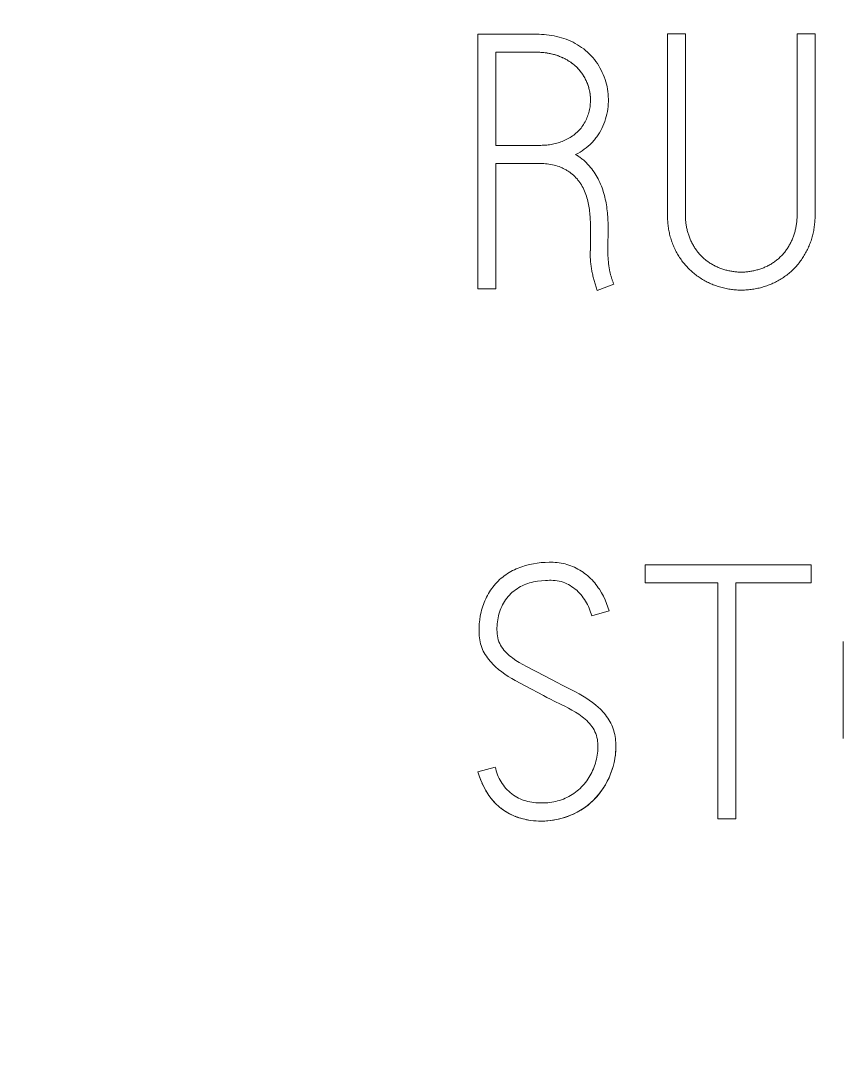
# Model space of a CAD drawing. Header units: millimetres. Extents: x 42356 to 50646, y 31507 to 39566.
# Drawn here: x 47630.87 to 47634.748, y 38412.631 to 38417.578 of the extents above; entities that cross this region are included whole.
import ezdxf

# ---------------------------------------------------------------- set-up
doc = ezdxf.new("R2010")
doc.units = ezdxf.units.MM
doc.set_wipeout_variables(frame=1)
doc.layers.add('000-PI-Oprema', color=30, linetype='Continuous', lineweight=5)
doc.layers.add('004-PI-DIN Šina', color=3, linetype='Continuous')

# ---------------------------------------------------------------- blocks, each defined once
blk = doc.blocks.new('*U116')
at = {"layer": '004-PI-DIN Šina'}
blk.add_lwpolyline([(650, -17.5), (650, 17.5), (0, 17.5), (0, -17.5)], close=True, dxfattribs=at)
blk = doc.blocks.new('A101_6ES7512-1DK01-0AB0')
at = {"layer": '000-PI-Oprema'}
for p, q in [((80, -14.773), (80, -15.973)), ((80.2763, -14.773), (80, -14.773)), ((80.8938, -14.7714), (80.8938, -15.6169)), ((80.9786, -14.7714), (80.8938, -14.7714)), ((80.9786, -15.6169), (80.9786, -14.7714)), ((81.5062, -14.7714), (81.5062, -15.6169)), ((81.5911, -14.7714), (81.5062, -14.7714)), ((81.5911, -15.6169), (81.5911, -14.7714)), ((80.0849, -15.2973), (80.0849, -14.8579)), ((80.0849, -14.8579), (80.2763, -14.8579)), ((80.5309, -15.0844), (80.5309, -15.0794)), ((80.2896, -15.2973), (80.0849, -15.2973)), ((80.0849, -15.973), (80.0849, -15.3822)), ((80.0849, -15.3822), (80.2863, -15.3822)), ((80.5309, -15.6818), (80.5309, -15.7941)), ((80.6141, -15.7317), (80.6141, -15.6984)), ((80.6125, -15.7616), (80.6125, -15.7857)), ((80.6125, -15.7916), (80.6125, -15.7849)), ((80.6153, -15.8448), (80.6147, -15.8382)), ((80, -15.973), (80.0849, -15.973)), ((80.5626, -15.9814), (80.6408, -15.9514)), ((80.7889, -17.2747), (80.7889, -17.3596)), ((81.5728, -17.2747), (80.7889, -17.2747)), ((81.5728, -17.3596), (81.5728, -17.2747)), ((80.7889, -17.3596), (81.1318, -17.3596)), ((81.1318, -17.3596), (81.1318, -18.473)), ((81.2166, -18.473), (81.2166, -17.3596)), ((81.2166, -17.3596), (81.5728, -17.3596)), ((80.5376, -17.516), (80.6191, -17.4927)), ((81.7226, -17.6359), (81.7226, -18.0936)), ((80.2782, -17.7796), (80.2616, -17.771)), ((80.3113, -17.7969), (80.2782, -17.7796)), ((80.1757, -17.8201), (80.2256, -17.8468)), ((80.2256, -17.8468), (80.3087, -17.8914)), ((80.0816, -18.2284), (80, -18.2517)), ((81.1318, -18.473), (81.2166, -18.473))]:
    blk.add_line(p, q, dxfattribs=at)
for points in [[(80.461, -15.3406), (80.4715, -15.3349), (80.4818, -15.3289), (80.4919, -15.3225), (80.5016, -15.3157), (80.5111, -15.3086), (80.5203, -15.301), (80.5291, -15.2931), (80.5334, -15.289), (80.5375, -15.2848), (80.5416, -15.2805), (80.5456, -15.276), (80.5495, -15.2715), (80.5533, -15.2669), (80.5569, -15.2623), (80.5605, -15.2575), (80.5639, -15.2527), (80.5672, -15.2478), (80.5735, -15.2377), (80.5793, -15.2274), (80.5847, -15.2169), (80.5897, -15.2061), (80.5943, -15.1952), (80.5984, -15.184), (80.6021, -15.1728), (80.6054, -15.1613), (80.6082, -15.1498), (80.6105, -15.1382), (80.6124, -15.1265), (80.6138, -15.1147), (80.6148, -15.1028), (80.6153, -15.091), (80.6154, -15.0791), (80.615, -15.0673), (80.6142, -15.0554), (80.6129, -15.0437), (80.6112, -15.0319), (80.609, -15.0203), (80.6064, -15.0087), (80.6033, -14.9973), (80.5998, -14.986), (80.5959, -14.9748), (80.5915, -14.9638), (80.5867, -14.953), (80.5814, -14.9424), (80.5758, -14.932), (80.5697, -14.9218), (80.5633, -14.9118), (80.5564, -14.9021), (80.5492, -14.8927), (80.5417, -14.8835), (80.5337, -14.8747), (80.5255, -14.8661), (80.5169, -14.858), (80.508, -14.8501), (80.4988, -14.8427), (80.4893, -14.8356), (80.4795, -14.8289), (80.4695, -14.8226), (80.4592, -14.8168), (80.4487, -14.8113), (80.4381, -14.8062), (80.4272, -14.8015), (80.4162, -14.7972), (80.4051, -14.7932), (80.3938, -14.7896), (80.3824, -14.7864), (80.3709, -14.7836), (80.3593, -14.7811), (80.3476, -14.7789), (80.3358, -14.7771), (80.324, -14.7756), (80.3121, -14.7745), (80.3002, -14.7737), (80.2882, -14.7732), (80.2763, -14.773)], [(80.2763, -14.8579), (80.2832, -14.858), (80.2901, -14.8582), (80.297, -14.8586)], [(80.2914, -14.8583), (80.2864, -14.8581), (80.2813, -14.858)], [(80.2965, -14.8586), (80.3038, -14.8591), (80.3107, -14.8597), (80.3175, -14.8605), (80.3243, -14.8615), (80.3311, -14.8626), (80.3378, -14.8639), (80.3445, -14.8653), (80.3512, -14.8669), (80.3578, -14.8686), (80.3643, -14.8705), (80.3708, -14.8725), (80.3773, -14.8747), (80.3837, -14.8771), (80.39, -14.8796), (80.3963, -14.8822), (80.4024, -14.8851), (80.4085, -14.8881), (80.4146, -14.8912), (80.4205, -14.8946), (80.4264, -14.8981), (80.4321, -14.9017), (80.4378, -14.9056), (80.4434, -14.9096), (80.4488, -14.9137), (80.4542, -14.9181), (80.4594, -14.9226), (80.4644, -14.9273), (80.4693, -14.9322), (80.474, -14.9372), (80.4785, -14.9424), (80.4829, -14.9477), (80.4871, -14.9531), (80.4911, -14.9587), (80.495, -14.9644), (80.4986, -14.9702), (80.5021, -14.9762), (80.5054, -14.9822), (80.5085, -14.9884), (80.5115, -14.9946), (80.5142, -15.0009), (80.5167, -15.0073), (80.5191, -15.0138), (80.5212, -15.0203), (80.5231, -15.0269), (80.5248, -15.0336), (80.5264, -15.0403), (80.5277, -15.047), (80.5288, -15.0538), (80.5296, -15.0606), (80.5303, -15.0674), (80.5307, -15.0743), (80.5309, -15.0811), (80.5309, -15.088), (80.5307, -15.0948), (80.5302, -15.1017), (80.5296, -15.1085), (80.5287, -15.1153), (80.5276, -15.1221), (80.5263, -15.1288), (80.5248, -15.1355), (80.5231, -15.1422), (80.5212, -15.1488), (80.519, -15.1553), (80.5167, -15.1618), (80.5141, -15.1681), (80.5114, -15.1744), (80.5084, -15.1806), (80.5052, -15.1867), (80.5019, -15.1926), (80.4983, -15.1985), (80.4945, -15.2042), (80.4906, -15.2098), (80.4864, -15.2153), (80.482, -15.2206), (80.4774, -15.2257), (80.4727, -15.2307), (80.4677, -15.2355), (80.4625, -15.2401), (80.4572, -15.2446), (80.4518, -15.2488), (80.4462, -15.2529), (80.4405, -15.2567), (80.4347, -15.2604), (80.4288, -15.2638), (80.4228, -15.2671), (80.4167, -15.2702), (80.4105, -15.2731), (80.4042, -15.2759), (80.3979, -15.2784), (80.3915, -15.2808), (80.385, -15.283), (80.3784, -15.2851), (80.3718, -15.2869), (80.3651, -15.2886), (80.3584, -15.2902), (80.3516, -15.2916), (80.3448, -15.2928), (80.338, -15.2939), (80.3311, -15.2948), (80.3242, -15.2956), (80.3173, -15.2962), (80.3104, -15.2967), (80.3035, -15.297), (80.2965, -15.2972), (80.2896, -15.2973)], [(80.3115, -14.8599), (80.3065, -14.8593), (80.3015, -14.8589)], [(80.3315, -14.8627), (80.3265, -14.8619), (80.3215, -14.8611), (80.3165, -14.8605)], [(80.4028, -14.8853), (80.3983, -14.8832), (80.3938, -14.8812), (80.3892, -14.8793), (80.3845, -14.8775), (80.3798, -14.8757), (80.3751, -14.874), (80.3704, -14.8724), (80.3656, -14.8709), (80.3608, -14.8695), (80.356, -14.8682), (80.3511, -14.8669), (80.3462, -14.8658), (80.3413, -14.8647), (80.3364, -14.8637)], [(80.4161, -14.8921), (80.4117, -14.8898), (80.4073, -14.8875)], [(80.4332, -14.9024), (80.429, -14.8997), (80.4248, -14.8971), (80.4205, -14.8946)], [(80.4494, -14.9141), (80.4454, -14.9111), (80.4414, -14.9081), (80.4373, -14.9052)], [(80.4608, -14.9239), (80.4571, -14.9205), (80.4532, -14.9173)], [(80.5251, -15.0346), (80.5239, -15.0297), (80.5226, -15.0249), (80.5212, -15.0201), (80.5197, -15.0153), (80.518, -15.0106), (80.5163, -15.0059), (80.5144, -15.0012), (80.5125, -14.9966), (80.5104, -14.9921), (80.5082, -14.9876), (80.506, -14.9831), (80.5036, -14.9787), (80.5012, -14.9743), (80.4986, -14.97), (80.496, -14.9658), (80.4932, -14.9616), (80.4904, -14.9575), (80.4875, -14.9535), (80.4844, -14.9495), (80.4813, -14.9456), (80.4781, -14.9418), (80.4748, -14.9381), (80.4714, -14.9344), (80.468, -14.9308), (80.4644, -14.9273)], [(80.5288, -15.0543), (80.5281, -15.0494), (80.5272, -15.0444), (80.5262, -15.0395)], [(80.5307, -15.0743), (80.5304, -15.0693), (80.53, -15.0643), (80.5295, -15.0593)], [(80.2863, -15.3822), (80.2945, -15.3823), (80.3027, -15.3826), (80.3109, -15.383), (80.319, -15.3837), (80.3271, -15.3846), (80.3352, -15.3857), (80.3432, -15.3871), (80.3512, -15.3887), (80.3591, -15.3905), (80.367, -15.3926), (80.3748, -15.3949), (80.3825, -15.3976), (80.3901, -15.4005), (80.3939, -15.4021), (80.3977, -15.4037), (80.4014, -15.4055), (80.4051, -15.4073), (80.4088, -15.4091), (80.4124, -15.4111), (80.416, -15.4131), (80.4195, -15.4152), (80.423, -15.4173), (80.4264, -15.4195), (80.4298, -15.4218), (80.4332, -15.4242), (80.4365, -15.4266), (80.4397, -15.4291), (80.4429, -15.4316), (80.4461, -15.4342), (80.4492, -15.4369), (80.4522, -15.4396), (80.4552, -15.4424), (80.4581, -15.4453), (80.4609, -15.4482), (80.4637, -15.4512), (80.4665, -15.4542), (80.4692, -15.4573), (80.4718, -15.4605), (80.4743, -15.4637), (80.4768, -15.4669), (80.4792, -15.4703), (80.4815, -15.4736), (80.4838, -15.477), (80.4881, -15.484), (80.4922, -15.491), (80.496, -15.4982), (80.4995, -15.5056), (80.5029, -15.5131), (80.5059, -15.5206), (80.5088, -15.5283), (80.5115, -15.5361), (80.5139, -15.5439), (80.5161, -15.5518), (80.5182, -15.5598), (80.52, -15.5678), (80.5217, -15.5759), (80.5232, -15.5839), (80.5245, -15.592), (80.5257, -15.6001), (80.5268, -15.6082), (80.5277, -15.6164), (80.5285, -15.6245), (80.5292, -15.6327), (80.5297, -15.6408), (80.5302, -15.649), (80.5305, -15.6572), (80.5308, -15.6654), (80.5309, -15.6736), (80.5309, -15.6818)], [(80.6141, -15.6984), (80.614, -15.6798), (80.6138, -15.6705), (80.6136, -15.6612), (80.6132, -15.6519), (80.6127, -15.6426), (80.6122, -15.6333), (80.6115, -15.624), (80.6107, -15.6147), (80.6097, -15.6055), (80.6087, -15.5963), (80.6074, -15.5871), (80.6061, -15.5779), (80.6045, -15.5688), (80.6028, -15.5597), (80.6009, -15.5507), (80.5989, -15.5417), (80.5966, -15.5328), (80.5942, -15.5239), (80.5915, -15.515), (80.5886, -15.5063), (80.5855, -15.4976), (80.5822, -15.4889), (80.5787, -15.4803), (80.5749, -15.4719), (80.5709, -15.4635), (80.5667, -15.4552), (80.5623, -15.447), (80.5576, -15.4389), (80.5527, -15.431), (80.5476, -15.4232), (80.5423, -15.4156), (80.5367, -15.4081), (80.531, -15.4009), (80.525, -15.3938), (80.5188, -15.3869), (80.5156, -15.3836), (80.5123, -15.3803), (80.509, -15.377), (80.5057, -15.3738), (80.5022, -15.3707), (80.4988, -15.3676), (80.4953, -15.3646), (80.4917, -15.3617), (80.488, -15.3588), (80.4843, -15.356), (80.4806, -15.3532), (80.4768, -15.3506), (80.4729, -15.348), (80.469, -15.3454), (80.4651, -15.343), (80.461, -15.3406)], [(80.8938, -15.6169), (80.8938, -15.6232), (80.8939, -15.6295), (80.8941, -15.6358), (80.8944, -15.6421), (80.8947, -15.6484), (80.8952, -15.6546), (80.8957, -15.6609), (80.8963, -15.6671), (80.897, -15.6733), (80.8978, -15.6795), (80.8986, -15.6857), (80.8996, -15.6919), (80.9007, -15.6981), (80.9018, -15.7042), (80.9031, -15.7104), (80.9045, -15.7165), (80.906, -15.7226), (80.9076, -15.7287), (80.9094, -15.7348), (80.9112, -15.7408), (80.9132, -15.7469), (80.9153, -15.7528), (80.9174, -15.7588), (80.9197, -15.7646), (80.9221, -15.7705), (80.9246, -15.7762), (80.9272, -15.7819), (80.9299, -15.7876), (80.9327, -15.7931), (80.9356, -15.7987), (80.9386, -15.8042), (80.9417, -15.8096), (80.9449, -15.8149), (80.9481, -15.8203), (80.9515, -15.8255), (80.9549, -15.8307), (80.9585, -15.8359), (80.9622, -15.841), (80.9659, -15.846), (80.9698, -15.851), (80.9738, -15.8559), (80.9779, -15.8608), (80.9821, -15.8655), (80.9864, -15.8702), (80.9907, -15.8748), (80.9952, -15.8792), (80.9997, -15.8836), (81.0043, -15.8879), (81.0089, -15.8921), (81.0137, -15.8962), (81.0185, -15.9003), (81.0233, -15.9042), (81.0283, -15.908), (81.0333, -15.9118), (81.0384, -15.9154), (81.0436, -15.919), (81.0488, -15.9225), (81.0542, -15.9259), (81.0596, -15.9292), (81.065, -15.9324), (81.0705, -15.9356), (81.0761, -15.9386), (81.0817, -15.9415), (81.0874, -15.9442), (81.0931, -15.9469), (81.0988, -15.9495), (81.1046, -15.9519), (81.1104, -15.9543), (81.1163, -15.9565), (81.1222, -15.9587), (81.1281, -15.9607), (81.1341, -15.9627), (81.1401, -15.9645), (81.1461, -15.9663), (81.1522, -15.9679), (81.1583, -15.9695), (81.1645, -15.9709), (81.1707, -15.9722), (81.1769, -15.9735), (81.1831, -15.9746), (81.1894, -15.9756), (81.1956, -15.9765), (81.2018, -15.9773), (81.2081, -15.978), (81.2143, -15.9785), (81.2206, -15.979), (81.2268, -15.9793), (81.2331, -15.9795), (81.2393, -15.9797), (81.2456, -15.9797), (81.2519, -15.9796), (81.2581, -15.9794), (81.2644, -15.9791), (81.2707, -15.9786), (81.277, -15.9781), (81.2833, -15.9775), (81.2895, -15.9767), (81.2958, -15.9758), (81.3021, -15.9748), (81.3083, -15.9737), (81.3145, -15.9725), (81.3206, -15.9712), (81.3268, -15.9698), (81.3329, -15.9683), (81.3389, -15.9667), (81.345, -15.965), (81.3509, -15.9632), (81.3569, -15.9612), (81.3628, -15.9592), (81.3687, -15.9571), (81.3746, -15.9549), (81.3804, -15.9525), (81.3862, -15.9501), (81.392, -15.9475), (81.3978, -15.9449), (81.4034, -15.9421), (81.4091, -15.9392), (81.4147, -15.9362), (81.4202, -15.9331), (81.4256, -15.93), (81.431, -15.9267), (81.4363, -15.9233), (81.4415, -15.9198), (81.4466, -15.9163), (81.4517, -15.9126), (81.4567, -15.9088), (81.4616, -15.905), (81.4665, -15.9011), (81.4713, -15.8971), (81.476, -15.8929), (81.4806, -15.8887), (81.4852, -15.8844), (81.4897, -15.88), (81.4941, -15.8755), (81.4984, -15.8709), (81.5027, -15.8662), (81.5069, -15.8614), (81.5109, -15.8566), (81.5149, -15.8517), (81.5187, -15.8467), (81.5225, -15.8416), (81.5261, -15.8365), (81.5297, -15.8313), (81.5332, -15.8261), (81.5365, -15.8208), (81.5398, -15.8155), (81.543, -15.8101), (81.5461, -15.8046), (81.5491, -15.7991), (81.552, -15.7935), (81.5548, -15.7879), (81.5575, -15.7822), (81.5602, -15.7764), (81.5627, -15.7706), (81.5651, -15.7648), (81.5674, -15.7589), (81.5696, -15.753), (81.5716, -15.747), (81.5736, -15.7411), (81.5754, -15.7351), (81.5772, -15.729), (81.5788, -15.723), (81.5803, -15.7169), (81.5817, -15.7108), (81.5829, -15.7047), (81.5841, -15.6985), (81.5852, -15.6923), (81.5862, -15.6861), (81.5871, -15.6799), (81.5879, -15.6737), (81.5886, -15.6674), (81.5892, -15.6611), (81.5897, -15.6548), (81.5901, -15.6485), (81.5905, -15.6422), (81.5908, -15.6359), (81.591, -15.6295), (81.5911, -15.6232), (81.5911, -15.6169)], [(81.5062, -15.6169), (81.5062, -15.6217), (81.5061, -15.6265), (81.506, -15.6313), (81.5058, -15.6361), (81.5056, -15.6408), (81.5052, -15.6456), (81.5049, -15.6504), (81.5044, -15.6551), (81.504, -15.6598), (81.5034, -15.6645), (81.5028, -15.6693), (81.5021, -15.674), (81.5013, -15.6786), (81.5005, -15.6833), (81.4996, -15.688), (81.4986, -15.6926), (81.4975, -15.6972), (81.4964, -15.7019), (81.4951, -15.7065), (81.4938, -15.7111), (81.4924, -15.7156), (81.4909, -15.7202), (81.4893, -15.7247), (81.4877, -15.7293), (81.4859, -15.7338), (81.4841, -15.7382), (81.4821, -15.7427), (81.4801, -15.7471), (81.4781, -15.7514), (81.4759, -15.7557), (81.4737, -15.76), (81.4714, -15.7642), (81.469, -15.7684), (81.4666, -15.7725), (81.4641, -15.7766), (81.4615, -15.7806), (81.4589, -15.7846), (81.4562, -15.7886), (81.4534, -15.7925), (81.4505, -15.7963), (81.4476, -15.8002), (81.4445, -15.8039), (81.4414, -15.8076), (81.4382, -15.8113), (81.4349, -15.8148), (81.4316, -15.8183), (81.4282, -15.8217), (81.4247, -15.825), (81.4212, -15.8283), (81.4176, -15.8315), (81.414, -15.8346), (81.4103, -15.8376), (81.4065, -15.8406), (81.4027, -15.8435), (81.3989, -15.8463), (81.3949, -15.849), (81.3909, -15.8517), (81.3869, -15.8543), (81.3828, -15.8568), (81.3786, -15.8593), (81.3744, -15.8617), (81.3701, -15.8639), (81.3658, -15.8661), (81.3615, -15.8682), (81.3571, -15.8703), (81.3527, -15.8722), (81.3482, -15.874), (81.3438, -15.8758), (81.3393, -15.8775), (81.3348, -15.8791), (81.3302, -15.8806), (81.3256, -15.8821), (81.321, -15.8834), (81.3164, -15.8847), (81.3117, -15.886), (81.3071, -15.8871), (81.3024, -15.8882), (81.2976, -15.8892), (81.2929, -15.8901), (81.2881, -15.891), (81.2834, -15.8917), (81.2786, -15.8924), (81.2738, -15.893), (81.2691, -15.8935), (81.2643, -15.894), (81.2595, -15.8943), (81.2548, -15.8945), (81.25, -15.8947), (81.2452, -15.8948), (81.2404, -15.8948), (81.2356, -15.8947), (81.2309, -15.8945), (81.2261, -15.8943), (81.2213, -15.8939), (81.2165, -15.8935), (81.2117, -15.893), (81.2069, -15.8924), (81.2021, -15.8918), (81.1973, -15.891), (81.1926, -15.8902), (81.1878, -15.8893), (81.1831, -15.8883), (81.1785, -15.8872), (81.1738, -15.8861), (81.1692, -15.8849), (81.1645, -15.8836), (81.16, -15.8823), (81.1554, -15.8808), (81.1508, -15.8793), (81.1463, -15.8777), (81.1418, -15.8761), (81.1374, -15.8743), (81.1329, -15.8725), (81.1285, -15.8706), (81.1241, -15.8686), (81.1197, -15.8665), (81.1154, -15.8643), (81.1111, -15.862), (81.1069, -15.8597), (81.1028, -15.8572), (81.0987, -15.8547), (81.0947, -15.8522), (81.0907, -15.8495), (81.0868, -15.8468), (81.0829, -15.844), (81.0791, -15.8411), (81.0753, -15.8382), (81.0716, -15.8352), (81.068, -15.8321), (81.0644, -15.829), (81.0609, -15.8257), (81.0574, -15.8224), (81.054, -15.819), (81.0507, -15.8156), (81.0474, -15.812), (81.0442, -15.8084), (81.041, -15.8047), (81.038, -15.801), (81.035, -15.7972), (81.0321, -15.7933), (81.0293, -15.7894), (81.0266, -15.7855), (81.0239, -15.7815), (81.0213, -15.7774), (81.0188, -15.7734), (81.0163, -15.7692), (81.014, -15.7651), (81.0117, -15.7608), (81.0094, -15.7566), (81.0072, -15.7523), (81.0052, -15.7479), (81.0031, -15.7436), (81.0012, -15.7391), (80.9993, -15.7347), (80.9976, -15.7302), (80.9959, -15.7256), (80.9943, -15.7211), (80.9928, -15.7165), (80.9913, -15.712), (80.99, -15.7074), (80.9887, -15.7027), (80.9876, -15.6981), (80.9865, -15.6934), (80.9855, -15.6888), (80.9845, -15.6841), (80.9837, -15.6793), (80.9829, -15.6746), (80.9822, -15.6698), (80.9816, -15.6651), (80.981, -15.6603), (80.9805, -15.6555), (80.98, -15.6507), (80.9797, -15.6459), (80.9793, -15.641), (80.9791, -15.6362), (80.9789, -15.6314), (80.9787, -15.6265), (80.9787, -15.6217), (80.9786, -15.6169)], [(80.6125, -15.7616), (80.6125, -15.7583), (80.6125, -15.755), (80.6126, -15.7517), (80.6127, -15.7483), (80.6129, -15.745), (80.6131, -15.7417), (80.6134, -15.7384), (80.6138, -15.735), (80.6141, -15.7317)], [(80.5293, -15.7941), (80.5293, -15.7996), (80.5293, -15.8051), (80.5294, -15.8105), (80.5295, -15.816), (80.5297, -15.8214), (80.53, -15.8269), (80.5304, -15.8324), (80.5308, -15.8378), (80.5313, -15.8433), (80.5318, -15.8487), (80.5324, -15.8541), (80.5331, -15.8596), (80.5337, -15.865), (80.5345, -15.8704), (80.5353, -15.8758), (80.5362, -15.8812), (80.5371, -15.8866), (80.538, -15.892), (80.5391, -15.8974), (80.5401, -15.9027), (80.5413, -15.9081), (80.5425, -15.9134), (80.5437, -15.9187), (80.545, -15.924), (80.5464, -15.9293), (80.5478, -15.9345), (80.5492, -15.9398), (80.5508, -15.945), (80.5523, -15.9502), (80.5539, -15.9555), (80.5556, -15.9607), (80.5573, -15.9659), (80.559, -15.971), (80.5607, -15.9762), (80.5626, -15.9814)], [(80.6147, -15.8382), (80.6142, -15.8315), (80.6139, -15.8282), (80.6137, -15.8249), (80.6135, -15.8216), (80.6133, -15.8182), (80.6131, -15.8149), (80.613, -15.8116), (80.6128, -15.8082), (80.6127, -15.8049), (80.6126, -15.8016), (80.6126, -15.7983), (80.6125, -15.7949), (80.6125, -15.7916)], [(80.6408, -15.9514), (80.6396, -15.9483), (80.6384, -15.9452), (80.6372, -15.942), (80.6361, -15.9389), (80.635, -15.9358), (80.6339, -15.9326), (80.6328, -15.9295), (80.6318, -15.9263), (80.6307, -15.9231), (80.6297, -15.92), (80.6288, -15.9168), (80.6278, -15.9136), (80.6269, -15.9104), (80.626, -15.9072), (80.6252, -15.904), (80.6244, -15.9007), (80.6236, -15.8975), (80.6228, -15.8942), (80.6221, -15.891), (80.6214, -15.8877), (80.6208, -15.8844), (80.6202, -15.8812), (80.6196, -15.8779), (80.619, -15.8746), (80.6185, -15.8713), (80.618, -15.868), (80.6176, -15.8647), (80.6171, -15.8614), (80.6167, -15.8581), (80.6164, -15.8548), (80.616, -15.8515), (80.6157, -15.8481), (80.6153, -15.8448)], [(80.6191, -17.4927), (80.6134, -17.4748), (80.6069, -17.4572), (80.5996, -17.4399), (80.5916, -17.423), (80.5828, -17.4065), (80.5731, -17.3906), (80.5679, -17.3828), (80.5625, -17.3752), (80.5568, -17.3678), (80.5509, -17.3604), (80.5448, -17.3533), (80.5384, -17.3464), (80.5318, -17.3396), (80.525, -17.3332), (80.518, -17.3269), (80.5108, -17.3209), (80.5034, -17.3152), (80.4957, -17.3097), (80.488, -17.3044), (80.48, -17.2995), (80.4719, -17.2949), (80.4636, -17.2905), (80.4551, -17.2865), (80.4465, -17.2827), (80.4378, -17.2793), (80.4289, -17.2762), (80.4199, -17.2735), (80.4108, -17.2711), (80.4017, -17.269), (80.3924, -17.2673), (80.3832, -17.2658), (80.3739, -17.2647), (80.3645, -17.2638), (80.3551, -17.2632), (80.3363, -17.2628), (80.3175, -17.2633), (80.2987, -17.2647), (80.2799, -17.2669), (80.2614, -17.2698), (80.243, -17.2736), (80.2248, -17.2783), (80.2068, -17.2839), (80.198, -17.2871), (80.1892, -17.2905), (80.1806, -17.2941), (80.1721, -17.2981), (80.1637, -17.3022), (80.1554, -17.3066), (80.1473, -17.3113), (80.1394, -17.3163), (80.1316, -17.3215), (80.124, -17.3269), (80.1166, -17.3327), (80.1094, -17.3387), (80.1024, -17.345), (80.0956, -17.3515), (80.0891, -17.3582), (80.0827, -17.3651), (80.0766, -17.3723), (80.0707, -17.3797), (80.0651, -17.3872), (80.0597, -17.3949), (80.0546, -17.4028), (80.0497, -17.4109), (80.045, -17.4191), (80.0406, -17.4274), (80.0365, -17.4359), (80.0326, -17.4444), (80.029, -17.4531), (80.0257, -17.4619), (80.0226, -17.4707), (80.0198, -17.4797), (80.0172, -17.4887), (80.0149, -17.4978), (80.011, -17.5162), (80.0081, -17.5348), (80.0061, -17.5535), (80.0051, -17.5723), (80.0051, -17.5911), (80.0054, -17.6005), (80.006, -17.6099), (80.007, -17.6193), (80.0083, -17.6286), (80.01, -17.6379), (80.0121, -17.647), (80.0147, -17.6561), (80.0178, -17.665), (80.0213, -17.6737), (80.0253, -17.6822), (80.0297, -17.6905), (80.0345, -17.6986), (80.0397, -17.7065), (80.0452, -17.7143), (80.051, -17.7218), (80.057, -17.7291), (80.0632, -17.7362), (80.0697, -17.7431), (80.0763, -17.7498), (80.0831, -17.7562), (80.0973, -17.7685), (80.112, -17.7801), (80.1273, -17.7909), (80.1431, -17.8012), (80.1592, -17.8109), (80.1757, -17.8201)], [(80.2616, -17.771), (80.2283, -17.754), (80.2116, -17.7451), (80.1952, -17.7358), (80.1793, -17.7259), (80.1639, -17.7152), (80.1564, -17.7096), (80.1492, -17.7037), (80.1422, -17.6976), (80.1355, -17.6912), (80.129, -17.6845), (80.1228, -17.6775), (80.117, -17.6702), (80.1116, -17.6625), (80.1068, -17.6544), (80.1025, -17.646), (80.0988, -17.6374), (80.0957, -17.6285), (80.0933, -17.6194), (80.0916, -17.6101), (80.0905, -17.6007), (80.0899, -17.5912), (80.0896, -17.5818), (80.0897, -17.5724), (80.0902, -17.5631), (80.0909, -17.5537), (80.0932, -17.5349), (80.0947, -17.5256), (80.0966, -17.5163), (80.0989, -17.5072), (80.1015, -17.4981), (80.1046, -17.4892), (80.1081, -17.4804), (80.1119, -17.4718), (80.1161, -17.4634), (80.1206, -17.4552), (80.1255, -17.4472), (80.1307, -17.4394), (80.1363, -17.4319), (80.1423, -17.4246), (80.1485, -17.4176), (80.1551, -17.4109), (80.162, -17.4046), (80.1692, -17.3985), (80.1766, -17.3928), (80.1844, -17.3875), (80.1923, -17.3825), (80.2005, -17.3779), (80.2088, -17.3736), (80.2174, -17.3697), (80.2261, -17.3662), (80.2349, -17.363), (80.2439, -17.3603), (80.2529, -17.3579), (80.2621, -17.3559), (80.2713, -17.3542), (80.2806, -17.3528), (80.2993, -17.3506), (80.318, -17.3489), (80.3274, -17.3483), (80.3368, -17.348), (80.3462, -17.348), (80.3556, -17.3484), (80.365, -17.3492), (80.3743, -17.3504), (80.3836, -17.352), (80.3927, -17.3542), (80.4017, -17.357), (80.4105, -17.3603), (80.4191, -17.3641), (80.4275, -17.3683), (80.4357, -17.373), (80.4437, -17.3781), (80.4514, -17.3835), (80.4588, -17.3892), (80.466, -17.3953), (80.4728, -17.4018), (80.4793, -17.4085), (80.4856, -17.4155), (80.4915, -17.4228), (80.4972, -17.4303), (80.5025, -17.4381), (80.5076, -17.4462), (80.5123, -17.4544), (80.5168, -17.4628), (80.521, -17.4713), (80.5249, -17.48), (80.5285, -17.4889), (80.5318, -17.4978)], [(80.5318, -17.4978), (80.5348, -17.5069), (80.5376, -17.516)], [(80.3774, -17.8318), (80.3444, -17.8144), (80.3113, -17.7969)], [(80, -18.2517), (80.0057, -18.2698), (80.0121, -18.2876), (80.0194, -18.3051), (80.0275, -18.3221), (80.0364, -18.3387), (80.0412, -18.3468), (80.0463, -18.3547), (80.0515, -18.3625), (80.057, -18.3701), (80.0628, -18.3775), (80.0688, -18.3848), (80.075, -18.3918), (80.0815, -18.3987), (80.0882, -18.4053), (80.0952, -18.4117), (80.1024, -18.4178), (80.1097, -18.4236), (80.1173, -18.4293), (80.125, -18.4346), (80.133, -18.4397), (80.1411, -18.4445), (80.1494, -18.4491), (80.1578, -18.4533), (80.1664, -18.4573), (80.1751, -18.461), (80.184, -18.4643), (80.193, -18.4674), (80.2021, -18.4702), (80.2113, -18.4727), (80.2205, -18.4749), (80.2298, -18.4769), (80.2484, -18.4801), (80.2672, -18.4823), (80.2861, -18.4834), (80.305, -18.4836), (80.3238, -18.4827), (80.3426, -18.4809), (80.3613, -18.4782), (80.3797, -18.4744), (80.398, -18.4697), (80.4159, -18.4641), (80.4335, -18.4575), (80.4508, -18.4501), (80.4676, -18.4417), (80.4839, -18.4324), (80.4919, -18.4274), (80.4998, -18.4222), (80.5074, -18.4168), (80.515, -18.4111), (80.5223, -18.4053), (80.5295, -18.3992), (80.5365, -18.3929), (80.5433, -18.3865), (80.5564, -18.3729), (80.5688, -18.3587), (80.5804, -18.3438), (80.5912, -18.3283), (80.6011, -18.3123), (80.6103, -18.2957), (80.6186, -18.2787), (80.626, -18.2613), (80.6324, -18.2435), (80.638, -18.2253), (80.6425, -18.207), (80.6461, -18.1884), (80.6487, -18.1697), (80.6503, -18.1508), (80.6507, -18.1413), (80.6508, -18.1318), (80.6507, -18.1223), (80.6503, -18.1129), (80.6496, -18.1034), (80.6485, -18.0941), (80.6471, -18.0847), (80.6454, -18.0755), (80.6433, -18.0663), (80.6409, -18.0572), (80.638, -18.0482), (80.6348, -18.0393), (80.6311, -18.0306), (80.627, -18.022), (80.6224, -18.0136), (80.6176, -18.0054), (80.6124, -17.9975), (80.6069, -17.9897), (80.6012, -17.9822), (80.5952, -17.9749), (80.589, -17.9678), (80.5825, -17.9609), (80.5759, -17.9542), (80.569, -17.9477), (80.5548, -17.9353), (80.54, -17.9236), (80.5248, -17.9126), (80.5092, -17.9022), (80.4933, -17.8925), (80.4771, -17.8832), (80.4606, -17.8744), (80.444, -17.8658), (80.4106, -17.8489)], [(80.4106, -17.8489), (80.394, -17.8405), (80.3774, -17.8318)], [(80.3087, -17.8914), (80.3254, -17.9003), (80.3422, -17.9088), (80.3592, -17.9172)], [(80.3592, -17.9172), (80.3932, -17.9336), (80.4101, -17.942), (80.4268, -17.9507), (80.4433, -17.9598), (80.4596, -17.9695), (80.4756, -17.9799), (80.4834, -17.9854), (80.4912, -17.9911), (80.4987, -17.9971), (80.506, -18.0033), (80.5131, -18.0097), (80.5199, -18.0164), (80.5263, -18.0234), (80.5324, -18.0306), (80.538, -18.038), (80.5432, -18.0458), (80.548, -18.0538), (80.5522, -18.0621), (80.5558, -18.0707), (80.5589, -18.0796), (80.5613, -18.0887), (80.5633, -18.0979), (80.5647, -18.1072), (80.5657, -18.1165), (80.5662, -18.1259), (80.5663, -18.1353), (80.566, -18.1447), (80.5653, -18.1541), (80.5642, -18.1636), (80.5628, -18.1729), (80.561, -18.1823), (80.5589, -18.1916), (80.5566, -18.2008), (80.554, -18.2099), (80.548, -18.2278), (80.5447, -18.2366), (80.5411, -18.2453), (80.5372, -18.2538), (80.5329, -18.2621), (80.5284, -18.2703), (80.5235, -18.2784), (80.5184, -18.2862), (80.513, -18.2939), (80.5073, -18.3013), (80.5013, -18.3086), (80.4951, -18.3157), (80.4886, -18.3225), (80.4818, -18.3291), (80.4749, -18.3354), (80.4677, -18.3415), (80.4602, -18.3474), (80.4526, -18.3529), (80.4447, -18.3582), (80.4367, -18.3631), (80.4285, -18.3677), (80.4201, -18.3719), (80.4115, -18.3759), (80.4029, -18.3795), (80.3941, -18.3828), (80.3852, -18.3857), (80.3761, -18.3884), (80.367, -18.3907), (80.3578, -18.3927), (80.3485, -18.3944), (80.3392, -18.3957), (80.3298, -18.3968), (80.3203, -18.3975), (80.3108, -18.398), (80.3013, -18.3981), (80.2918, -18.398), (80.2823, -18.3976), (80.2728, -18.3969), (80.2634, -18.3959), (80.254, -18.3945), (80.2447, -18.3929), (80.2354, -18.3909), (80.2263, -18.3885), (80.2173, -18.3857), (80.2085, -18.3826), (80.1998, -18.3791), (80.1913, -18.3752), (80.183, -18.3708)], [(80.6507, -18.1319), (80.6507, -18.1388), (80.6505, -18.1457), (80.6497, -18.1594), (80.6483, -18.173), (80.6464, -18.1866), (80.644, -18.2001), (80.6411, -18.2134), (80.6377, -18.2267), (80.6338, -18.2399), (80.6293, -18.2528), (80.6244, -18.2656), (80.619, -18.2782), (80.6132, -18.2906), (80.6069, -18.3028), (80.6001, -18.3147), (80.5928, -18.3264), (80.5852, -18.3377), (80.577, -18.3488), (80.5685, -18.3595), (80.5595, -18.3699), (80.5502, -18.3799), (80.5404, -18.3895), (80.5302, -18.3988), (80.5196, -18.4076), (80.5086, -18.416), (80.4973, -18.4239), (80.4857, -18.4313), (80.4738, -18.4383), (80.4616, -18.4447), (80.4492, -18.4507), (80.4365, -18.4562), (80.4237, -18.4612), (80.4107, -18.4657), (80.3975, -18.4697), (80.3842, -18.4732), (80.3708, -18.4762), (80.3572, -18.4786), (80.3436, -18.4806), (80.33, -18.4821), (80.3162, -18.483), (80.3025, -18.4834), (80.2888, -18.4833), (80.2751, -18.4827), (80.2614, -18.4816), (80.2478, -18.4799), (80.2342, -18.4777), (80.2208, -18.475), (80.2074, -18.4717), (80.2008, -18.4698)], [(80.0135, -18.291), (80.0086, -18.278), (80.0041, -18.2649), (80, -18.2517)], [(80.183, -18.3708), (80.1749, -18.366), (80.1671, -18.3608), (80.1595, -18.3552), (80.1522, -18.3491), (80.1451, -18.3428), (80.1384, -18.3362), (80.1319, -18.3292), (80.1257, -18.322), (80.1199, -18.3145), (80.1144, -18.3068), (80.1093, -18.2989), (80.1045, -18.2907), (80.1, -18.2823), (80.0959, -18.2737), (80.0923, -18.265), (80.089, -18.256), (80.0861, -18.247), (80.0836, -18.2377), (80.0816, -18.2284)], [(80.0524, -18.3637), (80.0485, -18.3581), (80.0448, -18.3523), (80.0376, -18.3406), (80.0309, -18.3286), (80.0246, -18.3163), (80.0188, -18.3038)], [(80.0693, -18.3854), (80.0649, -18.3801), (80.0606, -18.3747), (80.0565, -18.3693)], [(80.0882, -18.4053), (80.0833, -18.4005), (80.0785, -18.3955), (80.0738, -18.3905)], [(80.1038, -18.4189), (80.0985, -18.4145), (80.0933, -18.4099)], [(80.1685, -18.4581), (80.1622, -18.4553), (80.156, -18.4523), (80.1498, -18.4492), (80.1437, -18.4459), (80.1377, -18.4425), (80.1318, -18.4389), (80.126, -18.4352), (80.1203, -18.4313), (80.1147, -18.4273), (80.1092, -18.4231)], [(80.1942, -18.4678), (80.1877, -18.4656), (80.1812, -18.4633), (80.1748, -18.4608)]]:
    blk.add_lwpolyline(points, dxfattribs=at)

msp = doc.modelspace()

# ---------------------------------------------------------------- block references
msp.add_blockref('*U116', (47483.0259, 38434.519))

# ---------------------------------------------------------------- next in the draw order: wipeouts: each hides what was drawn before it
msp.add_wipeout([(47553.0259, 38490.8385), (47653.0259, 38490.8385), (47653.0259, 38373.7385), (47553.0259, 38373.7385)]).dxf.layer = '000-PI-Oprema'

# ---------------------------------------------------------------- next in the draw order: block references
at = {"layer": '000-PI-Oprema'}
msp.add_blockref('A101_6ES7512-1DK01-0AB0', (47553.0259, 38432.2885), dxfattribs=at)

doc.saveas('drawing.dxf')
